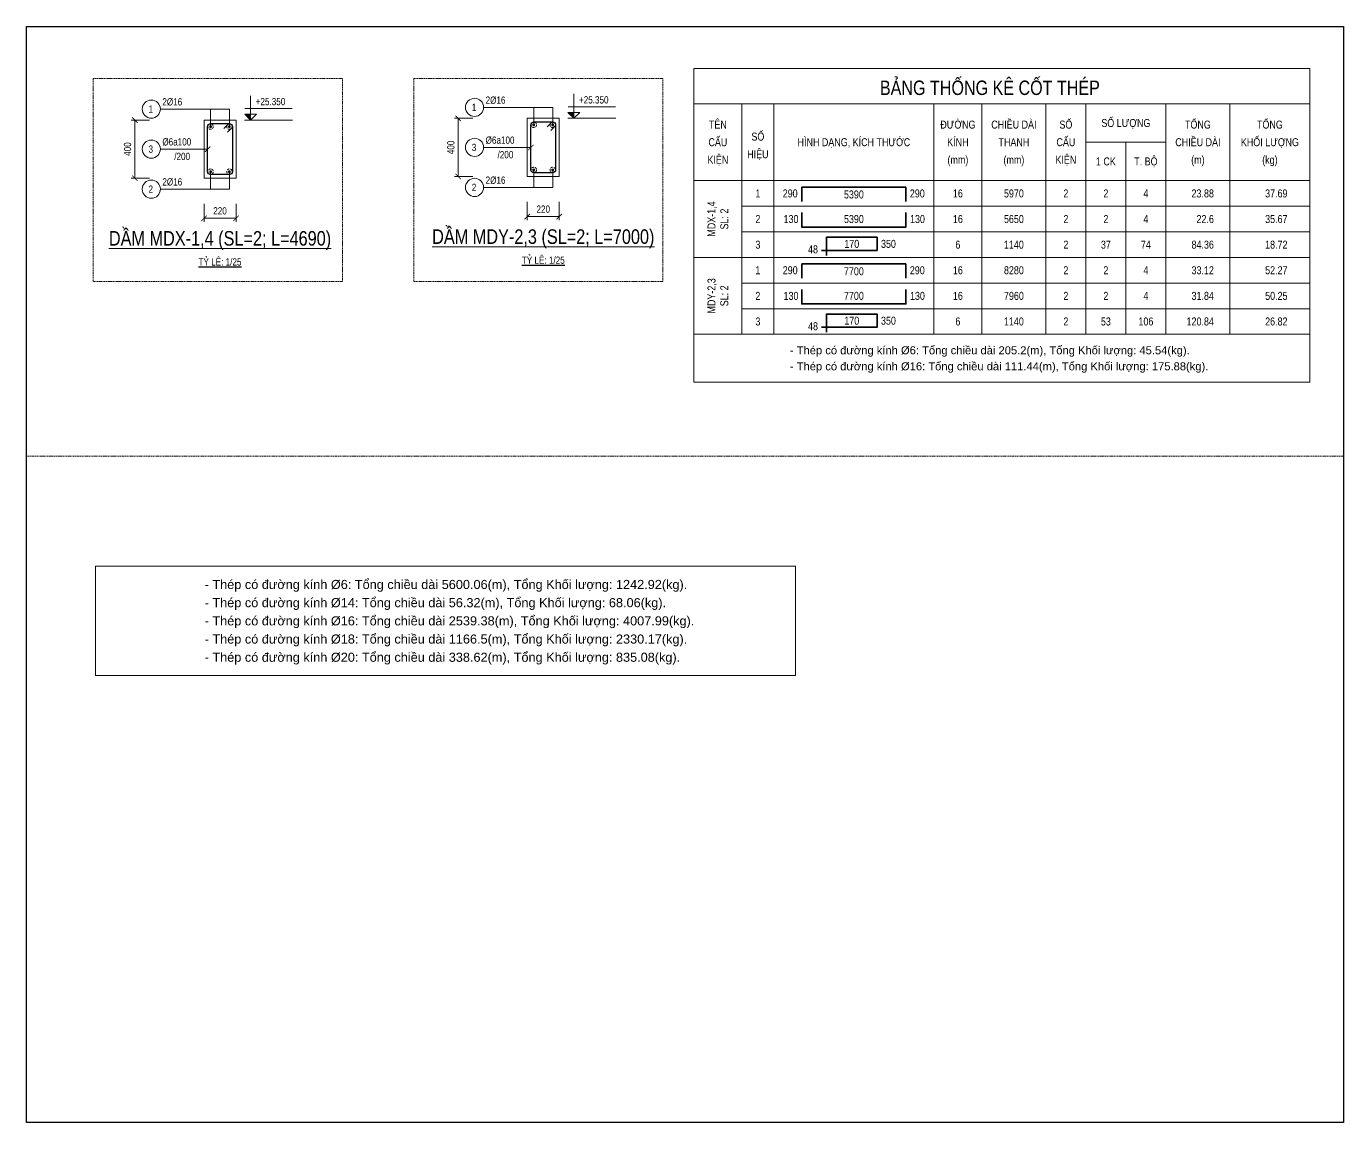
# Model space of a CAD drawing. Extents: x -165145 to 691808, y -202842 to 311040.
# Drawn here: x 398284 to 416397, y -70536 to -55468 of the extents above; entities that cross this region are included whole.
import ezdxf
from ezdxf.enums import TextEntityAlignment as Align

# ---------------------------------------------------------------- set-up
doc = ezdxf.new("R2010")
doc.units = 0
doc.header["$LTSCALE"] = 10
doc.header["$MEASUREMENT"] = 0
doc.linetypes.add('HIDDEN', pattern=[2.3807, 1.587, -0.7937])
doc.layers.get('0').update_dxf_attribs({"linetype": 'CONTINUOUS'})
doc.layers.get('Defpoints').update_dxf_attribs({"color": 5, "linetype": 'CONTINUOUS'})
for name, color, linetype, lineweight in [('DCE_BaoBeTong', 4, 'CONTINUOUS', 18), ('DCE_Block', 8, 'CONTINUOUS', 9), ('DCE_Dim', 254, 'CONTINUOUS', 9), ('Dce_text', 7, 'CONTINUOUS', 13), ('DCE_ThepChu', 1, 'CONTINUOUS', 35), ('DCE_ThepChu.TTT', 5, 'CONTINUOUS', 35), ('DCE_ThepDai', 220, 'CONTINUOUS', 25), ('GE_KC_NETKHUAT', 9, 'HIDDEN', 20), ('GE_KC_NETTHAY', 2, 'CONTINUOUS', 20)]:
    doc.layers.add(name, color=color, linetype=linetype, lineweight=lineweight)
doc.styles.add('Dce_Text', font='arial.ttf', dxfattribs={"width": 0.8})
doc.styles.add('Dce_Text2', font='arial.ttf', dxfattribs={"width": 0.8})
doc.dimstyles.new('Dce_207MV', dxfattribs={"dimscale": 25, "dimtxt": 2.5, "dimasz": 1.5, "dimexe": 1, "dimexo": 2, "dimgap": 1, "dimtad": 1, "dimdec": 0, "dimrnd": 5, "dimtxsty": 'Dce_Text', "dimblk": 'ARCHTICK', "dimcen": 2.5, "dimclrd": 8, "dimclre": 8, "dimclrt": 3, "dimadec": 0, "dimazin": 0, "dimtfac": 1, "dimtdec": 0, "dimtix": 1, "dimtmove": 2, "dimatfit": 3, "dimldrblk": 'DOTBLANK', "dimfxl": 1, "dimarcsym": 0})
doc.dimstyles.new('Dce_208MV', dxfattribs={"dimscale": 25, "dimtxt": 2.5, "dimasz": 1.5, "dimexe": 1, "dimexo": 2, "dimgap": 1, "dimtad": 1, "dimdec": 0, "dimrnd": 5, "dimtxsty": 'Dce_Text', "dimblk": 'ARCHTICK', "dimcen": 2.5, "dimclrd": 8, "dimclre": 8, "dimclrt": 3, "dimadec": 0, "dimazin": 0, "dimtfac": 1, "dimtdec": 0, "dimtix": 1, "dimtmove": 2, "dimatfit": 3, "dimldrblk": 'ARCHTICK', "dimfxl": 1, "dimarcsym": 0})
doc.dimstyles.new('Dce_25MV', dxfattribs={"dimscale": 25, "dimtxt": 2, "dimasz": 1.5, "dimexe": 1, "dimexo": 2, "dimgap": 1, "dimtad": 1, "dimdec": 0, "dimrnd": 5, "dimtxsty": 'Dce_Text', "dimblk": 'ARCHTICK', "dimcen": 2.5, "dimclrd": 8, "dimclre": 8, "dimclrt": 3, "dimadec": 0, "dimazin": 0, "dimtfac": 1, "dimtdec": 0, "dimtix": 1, "dimtmove": 2, "dimatfit": 3, "dimldrblk": 'OBLIQUE', "dimfxl": 4, "dimfxlon": 1, "dimarcsym": 0})

# ---------------------------------------------------------------- blocks, each defined once
blk = doc.blocks.new('Dce_KhtMcThepChu')
blk.add_circle((-2.5, 0), 2.5)
at = {"color": 11, "style": 'Dce_Text', "width": 0.8}
blk.add_attdef('SH', text='', height=2, dxfattribs=at).set_placement((-2.64, -1), align=Align.CENTER)
at = {"color": 3, "style": 'Dce_Text', "width": 0.8}
blk.add_attdef('DKVAKC', (0.54, 1), '', height=2, dxfattribs=at)
blk = doc.blocks.new('_ArchTick')
at = {"color": 0, "linetype": 'ByBlock', "const_width": 0.15}
blk.add_lwpolyline([(-0.5, -0.5), (0.5, 0.5)], dxfattribs=at)
blk = doc.blocks.new('Dce_CaoTrinh')
blk.add_hatch(color=256).paths.add_polyline_path([(-11.56, 1.6), (-13.17, 1.6), (-11.56, 0)])
at = {"ltscale": 50}
h = blk.add_hatch(dxfattribs=at)
h.set_pattern_fill('ANSI31', color=8, scale=1.406251, style=0)
h.set_pattern_definition([(45, (-11.5613, 0), (-3.157, 3.157), [])])
h.paths.add_polyline_path([(-11.56, 1.6), (-11.56, 0), (-9.95, 1.6)])
at = {"color": 8, "ltscale": 50}
for p, q in [((0, 0), (-13.2, 0)), ((-13.15, 3.14), (-0.09, 3.14))]:
    blk.add_line(p, q, dxfattribs=at)
for points in [[(-11.56, 6.69), (-11.56, 0)], [(-11.56, 0), (-13.17, 1.6), (-11.56, 1.6)], [(-11.56, 0), (-9.95, 1.6), (-11.56, 1.6)]]:
    blk.add_lwpolyline(points, dxfattribs=at)
at = {"color": 3, "style": 'Dce_Text', "width": 0.8}
blk.add_attdef('CT', (-10.15, 4.07), '', height=2, dxfattribs=at)
blk = doc.blocks.new('*D2535')
at = {"layer": 'DCE_Dim', "color": 8, "lineweight": -2, "transparency": 16777216}
for p, q in [((401181.6, -74337.8), (401056.6, -74337.8)), ((401081.6, -74337.8), (401081.6, -74737.8)), ((401181.6, -74737.8), (401056.6, -74737.8))]:
    blk.add_line(p, q, dxfattribs=at)
at = {"layer": 'Defpoints', "color": 0, "transparency": 16777216}
for p in [(401256.6, -74337.8), (401081.6, -74737.8), (401256.6, -74737.8)]:
    blk.add_point(p, dxfattribs=at)
at = {"layer": 'DCE_Dim', "color": 8, "lineweight": -2, "transparency": 16777216, "xscale": 37.5, "yscale": 37.5, "zscale": 37.5}
for p, rotation in [((401081.6, -74337.8), 90), ((401081.6, -74737.8), 270)]:
    blk.add_blockref('_ArchTick', p, dxfattribs=dict(at, rotation=rotation))
at = {"layer": 'DCE_Dim', "color": 3, "transparency": 16777216, "insert": (401031, -74537.8), "char_height": 50, "attachment_point": 5, "rotation": 90, "style": 'Dce_Text'}
blk.add_mtext('400', dxfattribs=at)
blk = doc.blocks.new('_Oblique')
at = {"color": 0, "linetype": 'ByBlock', "lineweight": -2}
blk.add_line((-0.5, -0.5), (0.5, 0.5), dxfattribs=at)
blk = doc.blocks.new('*D2536')
at = {"layer": 'DCE_Dim', "color": 8, "lineweight": -2, "transparency": 16777216}
for p, q in [((401556.6, -74912.8), (401556.6, -75037.8)), ((401776.6, -74912.8), (401776.6, -75037.8)), ((401556.6, -75012.8), (401776.6, -75012.8))]:
    blk.add_line(p, q, dxfattribs=at)
at = {"layer": 'Defpoints', "color": 0, "transparency": 16777216}
for p in [(401556.6, -74837.8), (401776.6, -74837.8), (401776.6, -75012.8)]:
    blk.add_point(p, dxfattribs=at)
at = {"layer": 'DCE_Dim', "color": 8, "lineweight": -2, "transparency": 16777216, "xscale": 37.5, "yscale": 37.5, "zscale": 37.5, "rotation": 180}
blk.add_blockref('_ArchTick', (401556.6, -75012.8), dxfattribs=at)
at = {"layer": 'DCE_Dim', "color": 8, "lineweight": -2, "transparency": 16777216, "xscale": 37.5, "yscale": 37.5, "zscale": 37.5}
blk.add_blockref('_ArchTick', (401776.6, -75012.8), dxfattribs=at)
at = {"layer": 'DCE_Dim', "color": 3, "transparency": 16777216, "insert": (401666.6, -74962.3), "char_height": 50, "attachment_point": 5, "style": 'Dce_Text'}
blk.add_mtext('220', dxfattribs=at)
blk = doc.blocks.new('_DotBlank')
at = {"color": 0, "linetype": 'ByBlock', "lineweight": -2}
blk.add_line((-0.5, 0), (-1, 0), dxfattribs=at)
blk.add_circle((0, 0), 0.5, dxfattribs=at)
blk = doc.blocks.new('Dce_McThepChu')
at = {"color": 0}
for p, q in [((-0.5, 0), (0.5, 0)), ((-0.35, 0.35), (0.35, -0.35)), ((0.35, 0.35), (-0.35, -0.35)), ((0, 0.5), (0, -0.5))]:
    blk.add_line(p, q, dxfattribs=at)
at = {"color": 0, "const_width": 0.0833}
blk.add_lwpolyline([(-0.5, 0, 1), (0.5, 0, 1), (-0.5, 0, 1)], format="xyb", dxfattribs=at)
blk = doc.blocks.new('Dce_KhTenDam')
at = {"color": 255, "linetype": 'ByBlock', "lineweight": -2, "style": 'Dce_Text', "width": 0.8}
blk.add_attdef('TENDAM', text='', height=2, dxfattribs=at).set_placement((0, 0.74), align=Align.CENTER)
at = {"color": 11, "lineweight": 25, "style": 'Dce_Text', "width": 0.8}
blk.add_attdef('TL', text='', height=1, dxfattribs=at).set_placement((0, -2), align=Align.CENTER)
blk = doc.blocks.new('Dce_KyHieuChuGiuaLoai2')
at = {"style": 'Dce_Text', "width": 0.8}
blk.add_attdef('DKVAKC', text='', height=2, dxfattribs=at).set_placement((0, 0), align=Align.MIDDLE_CENTER)
blk = doc.blocks.new('*D2537')
at = {"layer": 'DCE_Dim', "color": 8, "lineweight": -2, "transparency": 16777216}
for p, q in [((403404, -74326.1), (403279, -74326.1)), ((403304, -74326.1), (403304, -74726.1)), ((403404, -74726.1), (403279, -74726.1))]:
    blk.add_line(p, q, dxfattribs=at)
at = {"layer": 'Defpoints', "color": 0, "transparency": 16777216}
for p in [(403479, -74326.1), (403304, -74726.1), (403479, -74726.1)]:
    blk.add_point(p, dxfattribs=at)
at = {"layer": 'DCE_Dim', "color": 8, "lineweight": -2, "transparency": 16777216, "xscale": 37.5, "yscale": 37.5, "zscale": 37.5}
for p, rotation in [((403304, -74326.1), 90), ((403304, -74726.1), 270)]:
    blk.add_blockref('_ArchTick', p, dxfattribs=dict(at, rotation=rotation))
at = {"layer": 'DCE_Dim', "color": 3, "transparency": 16777216, "insert": (403253.5, -74526.1), "char_height": 50, "attachment_point": 5, "rotation": 90, "style": 'Dce_Text'}
blk.add_mtext('400', dxfattribs=at)
blk = doc.blocks.new('*D2538')
at = {"layer": 'DCE_Dim', "color": 8, "lineweight": -2, "transparency": 16777216}
for p, q in [((403779, -74901.1), (403779, -75026.1)), ((403999, -74901.1), (403999, -75026.1)), ((403779, -75001.1), (403999, -75001.1))]:
    blk.add_line(p, q, dxfattribs=at)
at = {"layer": 'Defpoints', "color": 0, "transparency": 16777216}
for p in [(403779, -74826.1), (403999, -74826.1), (403999, -75001.1)]:
    blk.add_point(p, dxfattribs=at)
at = {"layer": 'DCE_Dim', "color": 8, "lineweight": -2, "transparency": 16777216, "xscale": 37.5, "yscale": 37.5, "zscale": 37.5, "rotation": 180}
blk.add_blockref('_ArchTick', (403779, -75001.1), dxfattribs=at)
at = {"layer": 'DCE_Dim', "color": 8, "lineweight": -2, "transparency": 16777216, "xscale": 37.5, "yscale": 37.5, "zscale": 37.5}
blk.add_blockref('_ArchTick', (403999, -75001.1), dxfattribs=at)
at = {"layer": 'DCE_Dim', "color": 3, "transparency": 16777216, "insert": (403889, -74950.5), "char_height": 50, "attachment_point": 5, "style": 'Dce_Text'}
blk.add_mtext('220', dxfattribs=at)
blk = doc.blocks.new('TKTitle')
at = {"layer": 'DCE_BaoBeTong'}
for p, q in [((15, -11), (15, -35)), ((25, -11), (25, -35)), ((75, -11), (75, -35)), ((90, -11), (90, -35)), ((110, -11), (110, -35)), ((122.5, -11), (122.5, -35)), ((147.5, -11), (147.5, -35)), ((167.5, -11), (167.5, -35)), ((122.5, -23), (147.5, -23)), ((135, -23), (135, -35))]:
    blk.add_line(p, q, dxfattribs=at)
for points in [[(0, 0), (0, -11), (0, -35), (15, -35), (25, -35), (75, -35), (90, -35), (122.5, -35), (135, -35), (147.5, -35), (167.5, -35), (192.5, -35), (192.5, -11), (192.5, 0), (0, 0)], [(0, -11), (15, -11), (25, -11), (75, -11), (90, -11), (122.5, -11), (147.5, -11), (167.5, -11), (192.5, -11)]]:
    blk.add_lwpolyline(points, dxfattribs=at)
at = {"style": 'Dce_Text', "width": 0.8}
for s, height, p in [('BẢNG THỐNG KÊ CỐT THÉP', 4.5, (92.5, -6)), ('TÊN', 2.5, (7.5, -17.5)), ('ĐƯỜNG', 2.5, (82.5, -17.5)), ('CHIỀU DÀI', 2.5, (100, -17.5)), ('SỐ', 2.5, (116.25, -17.5)), ('SỐ LƯỢNG', 2.5, (135, -17)), ('TỔNG', 2.5, (157.5, -17.5)), ('TỔNG', 2.5, (180, -17.5)), ('SỐ', 2.5, (20, -21.25)), ('CẤU', 2.5, (7.5, -23)), ('HÌNH DẠNG, KÍCH THƯỚC', 2.5, (50, -23)), ('KÍNH', 2.5, (82.5, -23)), ('THANH', 2.5, (100, -23)), ('CẤU', 2.5, (116.25, -23)), ('CHIỀU DÀI', 2.5, (157.5, -23)), ('KHỐI LƯỢNG', 2.5, (180, -23)), ('KIỆN', 2.5, (7.5, -28.5)), ('HIỆU', 2.5, (20, -26.75)), ('(mm)', 2.5, (82.5, -28.5)), ('(mm)', 2.5, (100, -28.5)), ('KIỆN', 2.5, (116.25, -28.5)), ('1 CK', 2.5, (128.75, -29)), ('T. BỘ', 2.5, (141.25, -29)), ('(m)', 2.5, (157.5, -28.5)), ('(kg)', 2.5, (180, -28.5))]:
    blk.add_text(s, height=height, dxfattribs=at).set_placement(p, align=Align.MIDDLE_CENTER)
blk = doc.blocks.new('TK4')
at = {"layer": 'DCE_BaoBeTong'}
for p, q in [((0, -8), (0, 0)), ((25, -8), (25, 0)), ((75, -8), (75, 0)), ((90, -8), (90, 0)), ((110, -8), (110, 0)), ((122.5, -8), (122.5, 0)), ((135, -8), (135, 0)), ((147.5, -8), (147.5, 0)), ((167.5, -8), (167.5, 0))]:
    blk.add_line(p, q, dxfattribs=at)
for points in [[(15, -8), (25, -8), (75, -8), (90, -8), (122.5, -8), (135, -8), (147.5, -8), (167.5, -8), (192.5, -8), (192.5, 0)], [(15, 0), (15, -8)]]:
    blk.add_lwpolyline(points, dxfattribs=at)
at = {"layer": 'DCE_ThepChu'}
blk.add_lwpolyline([(33.78, -6.5), (33.78, -2), (66.22, -2), (66.22, -6.5)], dxfattribs=at)
at = {"layer": 'Dce_text', "color": 2, "style": 'Dce_Text', "width": 0.8, "flags": 4}
for tag, p in [('SH', (20, -4)), ('L2', (50, -4.32)), ('DK', (82.5, -4)), ('sumL', (100, -4)), ('SKC', (116.25, -4)), ('SL', (128.75, -4))]:
    blk.add_attdef(tag, text='', height=2.5, dxfattribs=at).set_placement(p, align=Align.MIDDLE_CENTER)
for tag, p in [('L1', (32.43, -4)), ('Lall', (162.5, -4)), ('KL', (185.5, -4))]:
    blk.add_attdef(tag, text='', height=2.5, dxfattribs=at).set_placement(p, align=Align.MIDDLE_RIGHT)
blk.add_attdef('L3', text='', height=2.5, dxfattribs=at).set_placement((67.48, -4), align=Align.MIDDLE_LEFT)
at = {"layer": 'Dce_text', "color": 2, "style": 'Dce_Text', "width": 0.8}
blk.add_attdef('TSL', text='', height=2.5, dxfattribs=at).set_placement((141.25, -4), align=Align.MIDDLE_CENTER)
blk = doc.blocks.new('TK7')
at = {"layer": 'DCE_BaoBeTong'}
for p, q in [((0, -8), (0, 0)), ((25, -8), (25, 0)), ((75, -8), (75, 0)), ((90, -8), (90, 0)), ((110, -8), (110, 0)), ((122.5, -8), (122.5, 0)), ((135, -8), (135, 0)), ((147.5, -8), (147.5, 0)), ((167.5, -8), (167.5, 0))]:
    blk.add_line(p, q, dxfattribs=at)
for points in [[(15, -8), (25, -8), (75, -8), (90, -8), (122.5, -8), (135, -8), (147.5, -8), (167.5, -8), (192.5, -8), (192.5, 0)], [(15, 0), (15, -8)]]:
    blk.add_lwpolyline(points, dxfattribs=at)
at = {"layer": 'DCE_ThepChu'}
blk.add_lwpolyline([(33.72, -2), (33.72, -6.5), (66.28, -6.5), (66.28, -2)], dxfattribs=at)
at = {"layer": 'Dce_text', "color": 2, "style": 'Dce_Text', "width": 0.8, "flags": 4}
for tag, p in [('SH', (20, -4)), ('L2', (50, -4)), ('DK', (82.5, -4)), ('sumL', (100, -4)), ('SKC', (116.25, -4)), ('SL', (128.75, -4))]:
    blk.add_attdef(tag, text='', height=2.5, dxfattribs=at).set_placement(p, align=Align.MIDDLE_CENTER)
for tag, p in [('L1', (32.68, -4)), ('Lall', (162.5, -4)), ('KL', (185.5, -4))]:
    blk.add_attdef(tag, text='', height=2.5, dxfattribs=at).set_placement(p, align=Align.MIDDLE_RIGHT)
blk.add_attdef('L3', text='', height=2.5, dxfattribs=at).set_placement((67.53, -4), align=Align.MIDDLE_LEFT)
at = {"layer": 'Dce_text', "color": 2, "style": 'Dce_Text', "width": 0.8}
blk.add_attdef('TSL', text='', height=2.5, dxfattribs=at).set_placement((141.25, -4), align=Align.MIDDLE_CENTER)
blk = doc.blocks.new('TK9')
at = {"layer": 'DCE_BaoBeTong'}
for p, q in [((0, -8), (0, 0)), ((25, -8), (25, 0)), ((75, -8), (75, 0)), ((90, -8), (90, 0)), ((110, -8), (110, 0)), ((122.5, -8), (122.5, 0)), ((135, -8), (135, 0)), ((147.5, -8), (147.5, 0)), ((167.5, -8), (167.5, 0))]:
    blk.add_line(p, q, dxfattribs=at)
for points in [[(15, -8), (25, -8), (75, -8), (90, -8), (122.5, -8), (135, -8), (147.5, -8), (167.5, -8), (192.5, -8), (192.5, 0)], [(15, 0), (15, -8)]]:
    blk.add_lwpolyline(points, dxfattribs=at)
at = {"layer": 'DCE_ThepChu'}
blk.add_lwpolyline([(41.42, -7.37), (41.42, -1.7), (57.26, -1.7), (57.26, -5.81), (39.86, -5.81)], dxfattribs=at)
at = {"layer": 'Dce_text', "color": 2, "style": 'Dce_Text', "width": 0.8, "flags": 4}
for tag, p in [('SH', (20, -4)), ('DK', (82.5, -4)), ('sumL', (100, -4)), ('SKC', (116.25, -4)), ('SL', (128.75, -4))]:
    blk.add_attdef(tag, text='', height=2.5, dxfattribs=at).set_placement(p, align=Align.MIDDLE_CENTER)
at = {"layer": 'Dce_text', "color": 2, "style": 'Dce_Text', "width": 0.8}
for tag, p in [('L1', (49.34, -3.76)), ('TSL', (141.25, -4))]:
    blk.add_attdef(tag, text='', height=2.5, dxfattribs=at).set_placement(p, align=Align.MIDDLE_CENTER)
blk.add_attdef('L2', text='', height=2.5, dxfattribs=at).set_placement((58.47, -3.76), align=Align.MIDDLE_LEFT)
at = {"layer": 'Dce_text', "color": 2, "style": 'Dce_Text', "width": 0.8, "flags": 4}
for tag, p in [('Lall', (162.5, -4)), ('KL', (185.5, -4))]:
    blk.add_attdef(tag, text='', height=2.5, dxfattribs=at).set_placement(p, align=Align.MIDDLE_RIGHT)
at = {"layer": 'Dce_text', "color": 2, "style": 'Dce_Text', "width": 0.8}
blk.add_attdef('M', text='', height=2.5, dxfattribs=at).set_placement((38.78, -5.47), align=Align.MIDDLE_RIGHT)
blk = doc.blocks.new('TenCauKien')
at = {"layer": 'Dce_text', "style": 'Dce_Text', "width": 0.8}
for tag, p in [('TENCAUKIEN', (-2, 0)), ('SOCAUKIEN', (2, 0))]:
    blk.add_attdef(tag, text='', height=2.5, rotation=90, dxfattribs=at).set_placement(p, align=Align.MIDDLE_CENTER)
blk = doc.blocks.new('A$C42ffbbdb')
at = {"layer": 'DCE_BaoBeTong'}
for points in [[(0, 400), (220, 400), (220, 0), (0, 0)], [(2222.4, 411.8), (2442.4, 411.8), (2442.4, 11.8), (2222.4, 11.8)]]:
    blk.add_lwpolyline(points, close=True, dxfattribs=at)
at = {"layer": 'DCE_ThepDai'}
for points in [[(136.1, 341.1), (170, 375), (175, 375, -0.392699), (195, 355), (195, 45, -0.392699), (175, 25), (45, 25, -0.392699), (25, 45), (25, 355, -0.392699), (45, 375), (175, 375, -0.392699), (195, 355), (195, 350), (161.1, 316.1)], [(2358.5, 352.8), (2392.4, 386.8), (2397.4, 386.8, -0.392699), (2417.4, 366.8), (2417.4, 56.8, -0.392699), (2397.4, 36.8), (2267.4, 36.8, -0.392699), (2247.4, 56.8), (2247.4, 366.8, -0.392699), (2267.4, 386.8), (2397.4, 386.8, -0.392699), (2417.4, 366.8), (2417.4, 361.8), (2383.5, 327.8)]]:
    blk.add_lwpolyline(points, format="xyb", dxfattribs=at)
at = {"xscale": 25, "yscale": 25, "zscale": 25}
for p in [(2072.4, 161.8), (-150, 150)]:
    blk.add_blockref('Dce_KyHieuChuGiuaLoai2', p, dxfattribs=at).add_auto_attribs({'DKVAKC': '/200'})
at = {"layer": 'DCE_Block'}
for name, p, xscale, yscale, zscale, values in [('Dce_KhtMcThepChu', (-300, 475), 25, 25, 25, {'DKVAKC': '2%%c16', 'SH': '1'}), ('Dce_CaoTrinh', (609, 400), 25, 25, 25, {'CT': '+25.350  '}), ('Dce_KhtMcThepChu', (1922.4, 486.8), 25, 25, 25, {'DKVAKC': '2%%c16', 'SH': '1'}), ('Dce_CaoTrinh', (2831.4, 411.8), 25, 25, 25, {'CT': '+25.350  '}), ('Dce_KhtMcThepChu', (-300, 200), 25, 25, 25, {'DKVAKC': '%%c6a100', 'SH': '3'}), ('Dce_KhtMcThepChu', (1922.4, 211.8), 25, 25, 25, {'DKVAKC': '%%c6a100', 'SH': '3'}), ('Dce_KhtMcThepChu', (-300, -75), 25, 25, 25, {'DKVAKC': '2%%c16', 'SH': '2'}), ('Dce_KhtMcThepChu', (1922.4, -63.2), 25, 25, 25, {'DKVAKC': '2%%c16', 'SH': '2'}), ('Dce_KhTenDam', (110, -500), 50, 50, 50, {'TENDAM': '%%uDẦM MDX-1,4 (SL=2; L=4690)', 'TL': '%%UTỶ LỆ: 1/25'}), ('Dce_KhTenDam', (2332.4, -488.2), 50, 50, 50, {'TENDAM': '%%uDẦM MDY-2,3 (SL=2; L=7000)', 'TL': '%%UTỶ LỆ: 1/25'})]:
    blk.add_blockref(name, p, dxfattribs=dict(at, xscale=xscale, yscale=yscale, zscale=zscale)).add_auto_attribs(values)
at = {"layer": 'DCE_ThepChu', "xscale": 16, "yscale": 16, "zscale": 16}
for p in [(175, 355), (2397.4, 366.8), (175, 45), (2397.4, 56.8)]:
    blk.add_blockref('Dce_McThepChu', p, dxfattribs=at)
at = {"layer": 'DCE_ThepChu.TTT', "xscale": 16, "yscale": 16, "zscale": 16}
for p in [(45, 355), (2267.4, 366.8), (45, 45), (2267.4, 56.8)]:
    blk.add_blockref('Dce_McThepChu', p, dxfattribs=at)
at = {"layer": 'DCE_Dim'}
for base, p1, p2, picture, middle in [((-475, 0), (-300, 400), (-300, 0), '*D2535', (-525.5, 200)), ((1747.4, 11.8), (1922.4, 411.8), (1922.4, 11.8), '*D2537', (1696.9, 211.8))]:
    dim = blk.add_linear_dim(base=base, p1=p1, p2=p2, angle=90, dimstyle='Dce_25MV', dxfattribs=at)
    dim.commit()
    dim.dimension.update_dxf_attribs({"geometry": picture, "text_midpoint": middle, "insert": (-401556.6, 74737.8)})
for base, p1, p2, picture, middle in [((2442.4, -263.2), (2222.4, -88.2), (2442.4, -88.2), '*D2538', (2332.4, -212.7)), ((220, -275), (0, -100), (220, -100), '*D2536', (110, -224.5))]:
    dim = blk.add_linear_dim(base=base, p1=p1, p2=p2, dimstyle='Dce_25MV', dxfattribs=at)
    dim.commit()
    dim.dimension.update_dxf_attribs({"geometry": picture, "text_midpoint": middle, "insert": (-401556.6, 74737.8)})
at = {"layer": 'DCE_Block'}
for points, dimstyle in [([(45, 355), (45, 475), (-300, 475)], 'Dce_207MV'), ([(175, 355), (175, 475), (-300, 475)], 'Dce_207MV'), ([(2267.4, 366.8), (2267.4, 486.8), (1922.4, 486.8)], 'Dce_207MV'), ([(2397.4, 366.8), (2397.4, 486.8), (1922.4, 486.8)], 'Dce_207MV'), ([(25, 200), (-300, 200)], 'Dce_208MV'), ([(2247.4, 211.8), (1922.4, 211.8)], 'Dce_208MV'), ([(45, 45), (45, -75), (-300, -75)], 'Dce_207MV'), ([(175, 45), (175, -75), (-300, -75)], 'Dce_207MV'), ([(2267.4, 56.8), (2267.4, -63.2), (1922.4, -63.2)], 'Dce_207MV'), ([(2397.4, 56.8), (2397.4, -63.2), (1922.4, -63.2)], 'Dce_207MV')]:
    blk.add_leader(points, dimstyle=dimstyle, dxfattribs=at)

msp = doc.modelspace()

# ---------------------------------------------------------------- linework, layer by layer
at = {"layer": 'DCE_BaoBeTong'}
for p, q in [((407462.72523, -59700.44713), (408122.72523, -59700.44713)), ((407462.72523, -59700.44713), (407462.72523, -60360.44713)), ((415932.72523, -59700.44713), (415932.72523, -60360.44713)), ((407462.72523, -60360.44713), (415932.72523, -60360.44713)), ((399235.76331, -62889.03193), (408860.76331, -62889.03193)), ((399235.76331, -62889.03193), (399235.76331, -64389.03193)), ((408860.76331, -62889.03193), (408860.76331, -64389.03193)), ((399235.76331, -64389.03193), (408860.76331, -64389.03193))]:
    msp.add_line(p, q, dxfattribs=at)
for points in [[(407462.72523, -58644.44713), (408122.72523, -58644.44713)], [(407462.72523, -59700.44713), (408122.72523, -59700.44713)]]:
    msp.add_lwpolyline(points, dxfattribs=at)
at = {"layer": 'Defpoints'}
msp.add_lwpolyline([(398284.33138, -55468.24154), (416396.83138, -55468.24154), (416396.83138, -70535.74154), (398284.33138, -70535.74154)], close=True, dxfattribs=at)
at = {"layer": 'GE_KC_NETKHUAT'}
msp.add_line((398284.33138, -61374.9416), (416396.83138, -61374.9416), dxfattribs=at)
for points in [[(399205.36225, -56183.17609), (402630.42605, -56183.17609), (402630.42605, -58972.98045), (399205.36225, -58972.98045)], [(403609.97307, -56183.17609), (407035.03687, -56183.17609), (407035.03687, -58972.98045), (403609.97307, -58972.98045)]]:
    msp.add_lwpolyline(points, close=True, dxfattribs=at)

# ---------------------------------------------------------------- block references
at = {"layer": 'GE_KC_NETKHUAT', "xscale": 2, "yscale": 2, "zscale": 2}
msp.add_blockref('A$C42ffbbdb', (400727.19231, -57555.56988), dxfattribs=at)
at = {"layer": 'GE_KC_NETTHAY', "xscale": 44, "yscale": 44, "zscale": 44}
msp.add_blockref('TKTitle', (407462.72523, -56048.44713), dxfattribs=at)
at = {"layer": 'GE_KC_NETTHAY'}
ref = msp.add_blockref('TK4', (407462.72523, -57588.44713), dxfattribs=dict(at, xscale=44, yscale=44, zscale=44))
ref.add_attrib('SH', '1', dxfattribs={"layer": 'Dce_text', "color": 2, "height": 110, "style": 'Dce_Text', "width": 0.8}).set_placement((408342.72523, -57764.44713), align=Align.MIDDLE_CENTER)
ref.add_attrib('L2', '5390', dxfattribs={"layer": 'Dce_text', "color": 2, "height": 110, "style": 'Dce_Text', "width": 0.8}).set_placement((409662.72523, -57778.49351), align=Align.MIDDLE_CENTER)
ref.add_attrib('L1', '290', dxfattribs={"layer": 'Dce_text', "color": 2, "height": 110, "style": 'Dce_Text', "width": 0.8}).set_placement((408889.43869, -57764.44713), align=Align.MIDDLE_RIGHT)
ref.add_attrib('L3', '290', dxfattribs={"layer": 'Dce_text', "color": 2, "height": 110, "style": 'Dce_Text', "width": 0.8}).set_placement((410432.05552, -57764.44713), align=Align.MIDDLE_LEFT)
ref.add_attrib('DK', '16', dxfattribs={"layer": 'Dce_text', "color": 2, "height": 110, "style": 'Dce_Text', "width": 0.8}).set_placement((411092.72523, -57764.44713), align=Align.MIDDLE_CENTER)
ref.add_attrib('sumL', '5970', dxfattribs={"layer": 'Dce_text', "color": 2, "height": 110, "style": 'Dce_Text', "width": 0.8}).set_placement((411862.72523, -57764.44713), align=Align.MIDDLE_CENTER)
ref.add_attrib('SL', '2', dxfattribs={"layer": 'Dce_text', "color": 2, "height": 110, "style": 'Dce_Text', "width": 0.8}).set_placement((413127.72523, -57764.44713), align=Align.MIDDLE_CENTER)
ref.add_attrib('SKC', '2', dxfattribs={"layer": 'Dce_text', "color": 2, "height": 110, "style": 'Dce_Text', "width": 0.8}).set_placement((412577.72523, -57764.44713), align=Align.MIDDLE_CENTER)
ref.add_attrib('Lall', '23.88', dxfattribs={"layer": 'Dce_text', "color": 2, "height": 110, "style": 'Dce_Text', "width": 0.8}).set_placement((414612.72523, -57764.44713), align=Align.MIDDLE_RIGHT)
ref.add_attrib('KL', '37.69', dxfattribs={"layer": 'Dce_text', "color": 2, "height": 110, "style": 'Dce_Text', "width": 0.8}).set_placement((415624.72523, -57764.44713), align=Align.MIDDLE_RIGHT)
ref.add_attrib('TSL', '4', dxfattribs={"layer": 'Dce_text', "color": 2, "height": 110, "style": 'Dce_Text', "width": 0.8}).set_placement((413677.72523, -57764.44713), align=Align.MIDDLE_CENTER)
ref = msp.add_blockref('TK7', (407462.72523, -57940.44713), dxfattribs=dict(at, xscale=44, yscale=44, zscale=44))
ref.add_attrib('SH', '2', dxfattribs={"layer": 'Dce_text', "color": 2, "height": 110, "style": 'Dce_Text', "width": 0.8}).set_placement((408342.72523, -58116.44713), align=Align.MIDDLE_CENTER)
ref.add_attrib('L2', '5390', dxfattribs={"layer": 'Dce_text', "color": 2, "height": 110, "style": 'Dce_Text', "width": 0.8}).set_placement((409662.72523, -58116.44713), align=Align.MIDDLE_CENTER)
ref.add_attrib('L1', '130', dxfattribs={"layer": 'Dce_text', "color": 2, "height": 110, "style": 'Dce_Text', "width": 0.8}).set_placement((408900.83215, -58116.44713), align=Align.MIDDLE_RIGHT)
ref.add_attrib('L3', '130', dxfattribs={"layer": 'Dce_text', "color": 2, "height": 110, "style": 'Dce_Text', "width": 0.8}).set_placement((410434.19528, -58116.44713), align=Align.MIDDLE_LEFT)
ref.add_attrib('DK', '16', dxfattribs={"layer": 'Dce_text', "color": 2, "height": 110, "style": 'Dce_Text', "width": 0.8}).set_placement((411092.72523, -58116.44713), align=Align.MIDDLE_CENTER)
ref.add_attrib('sumL', '5650', dxfattribs={"layer": 'Dce_text', "color": 2, "height": 110, "style": 'Dce_Text', "width": 0.8}).set_placement((411862.72523, -58116.44713), align=Align.MIDDLE_CENTER)
ref.add_attrib('SL', '2', dxfattribs={"layer": 'Dce_text', "color": 2, "height": 110, "style": 'Dce_Text', "width": 0.8}).set_placement((413127.72523, -58116.44713), align=Align.MIDDLE_CENTER)
ref.add_attrib('SKC', '2', dxfattribs={"layer": 'Dce_text', "color": 2, "height": 110, "style": 'Dce_Text', "width": 0.8}).set_placement((412577.72523, -58116.44713), align=Align.MIDDLE_CENTER)
ref.add_attrib('Lall', '22.6', dxfattribs={"layer": 'Dce_text', "color": 2, "height": 110, "style": 'Dce_Text', "width": 0.8}).set_placement((414612.72523, -58116.44713), align=Align.MIDDLE_RIGHT)
ref.add_attrib('KL', '35.67', dxfattribs={"layer": 'Dce_text', "color": 2, "height": 110, "style": 'Dce_Text', "width": 0.8}).set_placement((415624.72523, -58116.44713), align=Align.MIDDLE_RIGHT)
ref.add_attrib('TSL', '4', dxfattribs={"layer": 'Dce_text', "color": 2, "height": 110, "style": 'Dce_Text', "width": 0.8}).set_placement((413677.72523, -58116.44713), align=Align.MIDDLE_CENTER)
at = {"layer": 'GE_KC_NETTHAY', "xscale": 44, "yscale": 44, "zscale": 44}
for p, values in [((407792.72523, -58116.44713), {'SOCAUKIEN': 'SL: 2', 'TENCAUKIEN': 'MDX-1,4'}), ((407792.72523, -59172.44713), {'SOCAUKIEN': 'SL: 2', 'TENCAUKIEN': 'MDY-2,3'})]:
    msp.add_blockref('TenCauKien', p, dxfattribs=at).add_auto_attribs(values)
at = {"layer": 'GE_KC_NETTHAY'}
ref = msp.add_blockref('TK9', (407462.72523, -58292.44713), dxfattribs=dict(at, xscale=44, yscale=44, zscale=44))
ref.add_attrib('L2', '350', dxfattribs={"layer": 'Dce_text', "color": 2, "height": 110, "style": 'Dce_Text', "width": 0.8}).set_placement((410035.43028, -58457.72691), align=Align.MIDDLE_LEFT)
ref.add_attrib('L1', '170', dxfattribs={"layer": 'Dce_text', "color": 2, "height": 110, "style": 'Dce_Text', "width": 0.8}).set_placement((409633.73989, -58457.72691), align=Align.MIDDLE_CENTER)
ref.add_attrib('M', '48', dxfattribs={"layer": 'Dce_text', "color": 2, "height": 110, "style": 'Dce_Text', "width": 0.8}).set_placement((409168.99155, -58533.02089), align=Align.MIDDLE_RIGHT)
ref.add_attrib('SH', '3', dxfattribs={"layer": 'Dce_text', "color": 2, "height": 110, "style": 'Dce_Text', "width": 0.8}).set_placement((408342.72523, -58468.44713), align=Align.MIDDLE_CENTER)
ref.add_attrib('DK', '6', dxfattribs={"layer": 'Dce_text', "color": 2, "height": 110, "style": 'Dce_Text', "width": 0.8}).set_placement((411092.72523, -58468.44713), align=Align.MIDDLE_CENTER)
ref.add_attrib('sumL', '1140', dxfattribs={"layer": 'Dce_text', "color": 2, "height": 110, "style": 'Dce_Text', "width": 0.8}).set_placement((411862.72523, -58468.44713), align=Align.MIDDLE_CENTER)
ref.add_attrib('SL', '37', dxfattribs={"layer": 'Dce_text', "color": 2, "height": 110, "style": 'Dce_Text', "width": 0.8}).set_placement((413127.72523, -58468.44713), align=Align.MIDDLE_CENTER)
ref.add_attrib('SKC', '2', dxfattribs={"layer": 'Dce_text', "color": 2, "height": 110, "style": 'Dce_Text', "width": 0.8}).set_placement((412577.72523, -58468.44713), align=Align.MIDDLE_CENTER)
ref.add_attrib('Lall', '84.36', dxfattribs={"layer": 'Dce_text', "color": 2, "height": 110, "style": 'Dce_Text', "width": 0.8}).set_placement((414612.72523, -58468.44713), align=Align.MIDDLE_RIGHT)
ref.add_attrib('KL', '18.72', dxfattribs={"layer": 'Dce_text', "color": 2, "height": 110, "style": 'Dce_Text', "width": 0.8}).set_placement((415624.72523, -58468.44713), align=Align.MIDDLE_RIGHT)
ref.add_attrib('TSL', '74', dxfattribs={"layer": 'Dce_text', "color": 2, "height": 110, "style": 'Dce_Text', "width": 0.8}).set_placement((413677.72523, -58468.44713), align=Align.MIDDLE_CENTER)
ref = msp.add_blockref('TK4', (407462.72523, -58644.44713), dxfattribs=dict(at, xscale=44, yscale=44, zscale=44))
ref.add_attrib('SH', '1', dxfattribs={"layer": 'Dce_text', "color": 2, "height": 110, "style": 'Dce_Text', "width": 0.8}).set_placement((408342.72523, -58820.44713), align=Align.MIDDLE_CENTER)
ref.add_attrib('L2', '7700', dxfattribs={"layer": 'Dce_text', "color": 2, "height": 110, "style": 'Dce_Text', "width": 0.8}).set_placement((409662.72523, -58834.49351), align=Align.MIDDLE_CENTER)
ref.add_attrib('L1', '290', dxfattribs={"layer": 'Dce_text', "color": 2, "height": 110, "style": 'Dce_Text', "width": 0.8}).set_placement((408889.43869, -58820.44713), align=Align.MIDDLE_RIGHT)
ref.add_attrib('L3', '290', dxfattribs={"layer": 'Dce_text', "color": 2, "height": 110, "style": 'Dce_Text', "width": 0.8}).set_placement((410432.05552, -58820.44713), align=Align.MIDDLE_LEFT)
ref.add_attrib('DK', '16', dxfattribs={"layer": 'Dce_text', "color": 2, "height": 110, "style": 'Dce_Text', "width": 0.8}).set_placement((411092.72523, -58820.44713), align=Align.MIDDLE_CENTER)
ref.add_attrib('sumL', '8280', dxfattribs={"layer": 'Dce_text', "color": 2, "height": 110, "style": 'Dce_Text', "width": 0.8}).set_placement((411862.72523, -58820.44713), align=Align.MIDDLE_CENTER)
ref.add_attrib('SL', '2', dxfattribs={"layer": 'Dce_text', "color": 2, "height": 110, "style": 'Dce_Text', "width": 0.8}).set_placement((413127.72523, -58820.44713), align=Align.MIDDLE_CENTER)
ref.add_attrib('SKC', '2', dxfattribs={"layer": 'Dce_text', "color": 2, "height": 110, "style": 'Dce_Text', "width": 0.8}).set_placement((412577.72523, -58820.44713), align=Align.MIDDLE_CENTER)
ref.add_attrib('Lall', '33.12', dxfattribs={"layer": 'Dce_text', "color": 2, "height": 110, "style": 'Dce_Text', "width": 0.8}).set_placement((414612.72523, -58820.44713), align=Align.MIDDLE_RIGHT)
ref.add_attrib('KL', '52.27', dxfattribs={"layer": 'Dce_text', "color": 2, "height": 110, "style": 'Dce_Text', "width": 0.8}).set_placement((415624.72523, -58820.44713), align=Align.MIDDLE_RIGHT)
ref.add_attrib('TSL', '4', dxfattribs={"layer": 'Dce_text', "color": 2, "height": 110, "style": 'Dce_Text', "width": 0.8}).set_placement((413677.72523, -58820.44713), align=Align.MIDDLE_CENTER)
ref = msp.add_blockref('TK7', (407462.72523, -58996.44713), dxfattribs=dict(at, xscale=44, yscale=44, zscale=44))
ref.add_attrib('SH', '2', dxfattribs={"layer": 'Dce_text', "color": 2, "height": 110, "style": 'Dce_Text', "width": 0.8}).set_placement((408342.72523, -59172.44713), align=Align.MIDDLE_CENTER)
ref.add_attrib('L2', '7700', dxfattribs={"layer": 'Dce_text', "color": 2, "height": 110, "style": 'Dce_Text', "width": 0.8}).set_placement((409662.72523, -59172.44713), align=Align.MIDDLE_CENTER)
ref.add_attrib('L1', '130', dxfattribs={"layer": 'Dce_text', "color": 2, "height": 110, "style": 'Dce_Text', "width": 0.8}).set_placement((408900.83215, -59172.44713), align=Align.MIDDLE_RIGHT)
ref.add_attrib('L3', '130', dxfattribs={"layer": 'Dce_text', "color": 2, "height": 110, "style": 'Dce_Text', "width": 0.8}).set_placement((410434.19528, -59172.44713), align=Align.MIDDLE_LEFT)
ref.add_attrib('DK', '16', dxfattribs={"layer": 'Dce_text', "color": 2, "height": 110, "style": 'Dce_Text', "width": 0.8}).set_placement((411092.72523, -59172.44713), align=Align.MIDDLE_CENTER)
ref.add_attrib('sumL', '7960', dxfattribs={"layer": 'Dce_text', "color": 2, "height": 110, "style": 'Dce_Text', "width": 0.8}).set_placement((411862.72523, -59172.44713), align=Align.MIDDLE_CENTER)
ref.add_attrib('SL', '2', dxfattribs={"layer": 'Dce_text', "color": 2, "height": 110, "style": 'Dce_Text', "width": 0.8}).set_placement((413127.72523, -59172.44713), align=Align.MIDDLE_CENTER)
ref.add_attrib('SKC', '2', dxfattribs={"layer": 'Dce_text', "color": 2, "height": 110, "style": 'Dce_Text', "width": 0.8}).set_placement((412577.72523, -59172.44713), align=Align.MIDDLE_CENTER)
ref.add_attrib('Lall', '31.84', dxfattribs={"layer": 'Dce_text', "color": 2, "height": 110, "style": 'Dce_Text', "width": 0.8}).set_placement((414612.72523, -59172.44713), align=Align.MIDDLE_RIGHT)
ref.add_attrib('KL', '50.25', dxfattribs={"layer": 'Dce_text', "color": 2, "height": 110, "style": 'Dce_Text', "width": 0.8}).set_placement((415624.72523, -59172.44713), align=Align.MIDDLE_RIGHT)
ref.add_attrib('TSL', '4', dxfattribs={"layer": 'Dce_text', "color": 2, "height": 110, "style": 'Dce_Text', "width": 0.8}).set_placement((413677.72523, -59172.44713), align=Align.MIDDLE_CENTER)
ref = msp.add_blockref('TK9', (407462.72523, -59348.44713), dxfattribs=dict(at, xscale=44, yscale=44, zscale=44))
ref.add_attrib('L2', '350', dxfattribs={"layer": 'Dce_text', "color": 2, "height": 110, "style": 'Dce_Text', "width": 0.8}).set_placement((410035.43028, -59513.72691), align=Align.MIDDLE_LEFT)
ref.add_attrib('L1', '170', dxfattribs={"layer": 'Dce_text', "color": 2, "height": 110, "style": 'Dce_Text', "width": 0.8}).set_placement((409633.73989, -59513.72691), align=Align.MIDDLE_CENTER)
ref.add_attrib('M', '48', dxfattribs={"layer": 'Dce_text', "color": 2, "height": 110, "style": 'Dce_Text', "width": 0.8}).set_placement((409168.99155, -59589.02089), align=Align.MIDDLE_RIGHT)
ref.add_attrib('SH', '3', dxfattribs={"layer": 'Dce_text', "color": 2, "height": 110, "style": 'Dce_Text', "width": 0.8}).set_placement((408342.72523, -59524.44713), align=Align.MIDDLE_CENTER)
ref.add_attrib('DK', '6', dxfattribs={"layer": 'Dce_text', "color": 2, "height": 110, "style": 'Dce_Text', "width": 0.8}).set_placement((411092.72523, -59524.44713), align=Align.MIDDLE_CENTER)
ref.add_attrib('sumL', '1140', dxfattribs={"layer": 'Dce_text', "color": 2, "height": 110, "style": 'Dce_Text', "width": 0.8}).set_placement((411862.72523, -59524.44713), align=Align.MIDDLE_CENTER)
ref.add_attrib('SL', '53', dxfattribs={"layer": 'Dce_text', "color": 2, "height": 110, "style": 'Dce_Text', "width": 0.8}).set_placement((413127.72523, -59524.44713), align=Align.MIDDLE_CENTER)
ref.add_attrib('SKC', '2', dxfattribs={"layer": 'Dce_text', "color": 2, "height": 110, "style": 'Dce_Text', "width": 0.8}).set_placement((412577.72523, -59524.44713), align=Align.MIDDLE_CENTER)
ref.add_attrib('Lall', '120.84', dxfattribs={"layer": 'Dce_text', "color": 2, "height": 110, "style": 'Dce_Text', "width": 0.8}).set_placement((414612.72523, -59524.44713), align=Align.MIDDLE_RIGHT)
ref.add_attrib('KL', '26.82', dxfattribs={"layer": 'Dce_text', "color": 2, "height": 110, "style": 'Dce_Text', "width": 0.8}).set_placement((415624.72523, -59524.44713), align=Align.MIDDLE_RIGHT)
ref.add_attrib('TSL', '106', dxfattribs={"layer": 'Dce_text', "color": 2, "height": 110, "style": 'Dce_Text', "width": 0.8}).set_placement((413677.72523, -59524.44713), align=Align.MIDDLE_CENTER)

# ---------------------------------------------------------------- texts
at = {"layer": 'Dce_text', "style": 'Dce_Text2'}
for s, height, p in [('- Thép có đường kính Ø6: Tổng chiều dài 205.2(m), Tổng Khối lượng: 45.54(kg).', 110, (408782.72523, -59920.44713)), ('- Thép có đường kính Ø16: Tổng chiều dài 111.44(m), Tổng Khối lượng: 175.88(kg).', 110, (408782.72523, -60140.44713)), ('- Thép có đường kính Ø6: Tổng chiều dài 5600.06(m), Tổng Khối lượng: 1242.92(kg).', 125, (400735.76331, -63139.03193)), ('- Thép có đường kính Ø14: Tổng chiều dài 56.32(m), Tổng Khối lượng: 68.06(kg).', 125, (400735.76331, -63389.03193)), ('- Thép có đường kính Ø16: Tổng chiều dài 2539.38(m), Tổng Khối lượng: 4007.99(kg).', 125, (400735.76331, -63639.03193)), ('- Thép có đường kính Ø18: Tổng chiều dài 1166.5(m), Tổng Khối lượng: 2330.17(kg).', 125, (400735.76331, -63889.03193)), ('- Thép có đường kính Ø20: Tổng chiều dài 338.62(m), Tổng Khối lượng: 835.08(kg).', 125, (400735.76331, -64139.03193))]:
    msp.add_text(s, height=height, dxfattribs=at).set_placement(p, align=Align.MIDDLE_LEFT)

doc.saveas('drawing.dxf')
